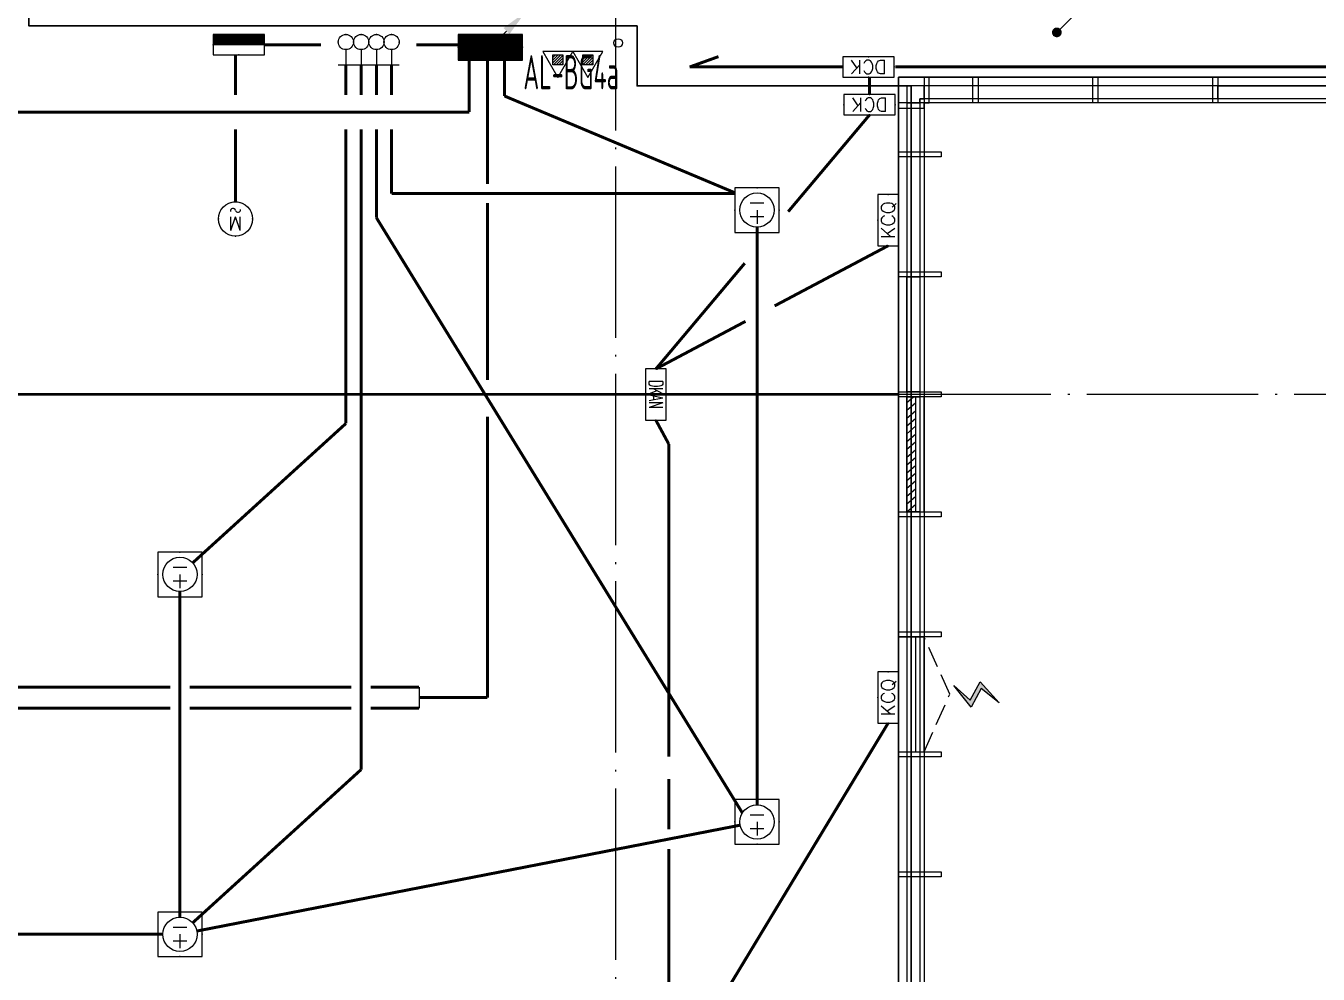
# Model space of a CAD drawing. Extents: x -292644 to 263613, y -713695 to 491457.
# Drawn here: x 121672 to 136757, y 179834 to 190900 of the extents above; entities that cross this region are included whole.
import ezdxf
from ezdxf.enums import TextEntityAlignment as Align
from ezdxf.xclip import XClip

# ---------------------------------------------------------------- set-up
doc = ezdxf.new("R2010")
doc.units = 0
doc.header["$LTSCALE"] = 1000
doc.header["$MEASUREMENT"] = 0
for name, pattern in [('104-10 轴网$0$DOTE', [2.42, 2, -0.2, 0.02, -0.2]), ('8#楼幕墙$0$109-34 轴网$0$L1$0$$AUDIT_BAD_LTYPE1', [0]), ('8#楼幕墙$0$DASH', [0.35, 0.25, -0.1]), ('X-104 8#10#平面_t3$0$109-34 轴网$0$L1$0$$AUDIT_BAD_LTYPE1', [0]), ('X-104 8#10#平面_t3$0$DASH', [0.35, 0.25, -0.1])]:
    doc.linetypes.add(name, pattern=pattern)
doc.layers.get('0').update_dxf_attribs({"linetype": 'CONTINUOUS'})
doc.layers.get('Defpoints').update_dxf_attribs({"linetype": 'CONTINUOUS'})
for name, color, linetype in [('104-10 轴网$0$A_AXIS-轴线', 36, '104-10 轴网$0$DOTE'), ('8#楼幕墙$0$04-电动窗', 1, 'CONTINUOUS'), ('8#楼幕墙$0$A-C_玻璃幕墙', 140, 'CONTINUOUS'), ('8#楼幕墙$0$A-TECH_结构', 21, 'CONTINUOUS'), ('DIM-箱柜', 3, 'CONTINUOUS'), ('EQUIP-动力', 3, 'CONTINUOUS'), ('EQUIP-照明', 3, 'CONTINUOUS'), ('EQUIP-箱柜', 3, 'CONTINUOUS'), ('LWIRE', 4, 'CONTINUOUS'), ('WIRE-照明', 1, 'CONTINUOUS'), ('X-104 8#10#平面_t3$0$A-O_分水线', 127, 'CONTINUOUS'), ('X-104 8#10#平面_t3$0$A-SUR_看线', 231, 'CONTINUOUS'), ('X-104 8#10#平面_t3$0$A-TECH_结构', 21, 'CONTINUOUS'), ('X-104 8#10#平面_t3$0$水-消火栓', 41, 'CONTINUOUS')]:
    doc.layers.add(name, color=color, linetype=linetype)
doc.layers.add('X-104 8#10#平面_t3$0$000套内', color=226, linetype='CONTINUOUS', lineweight=30, plot=False)
doc.layers.get('X-104 8#10#平面_t3$0$A-O_分水线').off()
doc.styles.add('_TCH_LABEL', font='COMPLEX', dxfattribs={"bigfont": 'GBCBIG'})
doc.styles.add('_TEL_DIM', font='SIMPLEX', dxfattribs={"width": 0.8, "height": 3.5, "bigfont": 'HZTXT'})
doc.styles.get("Standard").update_dxf_attribs({"font": 'gbenor.shx', "bigfont": 'gbcbig.shx'})

# ---------------------------------------------------------------- blocks, each defined once
blk = doc.blocks.new('104-10 轴网')
at = {"layer": '104-10 轴网$0$A_AXIS-轴线', "linetype": '104-10 轴网$0$DOTE'}
for p, q in [((137230, 40100), (137230, -6500)), ((168930, 8400), (113930, 8400))]:
    blk.add_line(p, q, dxfattribs=at)
blk = doc.blocks.new('X-104 8#10#平面_t3$0$fdhggh')
at = {"layer": 'X-104 8#10#平面_t3$0$A-TECH_结构', "linetype": 'X-104 8#10#平面_t3$0$109-34 轴网$0$L1$0$$AUDIT_BAD_LTYPE1'}
blk.add_lwpolyline([(27100, 194500), (42500, 194500), (42500, 216500), (24700, 216500), (24700, 215100), (13500, 215100), (13500, 208400), (13500, 208400), (13500, 203250), (8750, 203250), (8750, 206500), (8750, 206500), (8750, 206700), (-3300, 206700), (-3300, 188900), (-1900, 188900), (-1900, 177700), (20100, 177700), (20100, 190300), (27100, 190300)], close=True, dxfattribs=at)
blk = doc.blocks.new('8#楼幕墙$0$ii')
blk.add_lwpolyline([(-1340, 0), (0, 0), (0, -150), (-1340, -150)], close=True)
blk = doc.blocks.new('8#楼幕墙$0$$TCHSYS$WIN2D')
for p, q in [((-0.5, 0.5), (0.5, 0.5)), ((-0.5, 0.5), (-0.5, -0.5)), ((0.5, 0.5), (0.5, -0.5)), ((0.5, 0.167), (-0.5, 0.167)), ((0.5, -0.167), (-0.5, -0.167)), ((-0.5, -0.5), (0.5, -0.5))]:
    blk.add_line(p, q)
blk = doc.blocks.new('8#楼幕墙$0$开启扇')
at = {"layer": '8#楼幕墙$0$04-电动窗'}
h = blk.add_hatch(color=1, dxfattribs=at)
h.dxf.hatch_style = 1
h.paths.add_polyline_path([(771, 399), (600, 588), (817, 705), (569, 925), (738, 715), (521, 598)])
at = {"linetype": '8#楼幕墙$0$DASH'}
blk.add_lwpolyline([(0, 50), (670, 350), (1340, 50)], dxfattribs=at)
at = {"layer": '8#楼幕墙$0$04-电动窗', "color": 1}
blk.add_lwpolyline([(771, 399), (600, 588), (817, 705), (569, 925), (738, 715), (521, 598), (771, 399)], close=True, dxfattribs=at)
at = {"xscale": -1340, "yscale": 300, "zscale": 1340, "rotation": 180}
blk.add_blockref('8#楼幕墙$0$$TCHSYS$WIN2D', (670, -100), dxfattribs=at)
blk = doc.blocks.new('8#楼幕墙$0$$WINLIB2D$00000039')
at = {"color": 0}
for points in [[(-0.5, 0.5), (-0.5, -0.5)], [(0.5, 0.5), (-0.5, 0.5)], [(0.5, -0.5), (0.5, 0.5)], [(-0.5, 0.167), (0.5, 0.167)], [(-0.384, -0.167), (-0.448, 0.167)], [(-0.316, -0.167), (-0.38, 0.167)], [(-0.248, -0.167), (-0.312, 0.167)], [(-0.18, -0.167), (-0.244, 0.167)], [(-0.112, -0.167), (-0.176, 0.167)], [(-0.044, -0.167), (-0.108, 0.167)], [(0.024, -0.167), (-0.04, 0.167)], [(0.092, -0.167), (0.028, 0.167)], [(0.16, -0.167), (0.096, 0.167)], [(0.228, -0.167), (0.164, 0.167)], [(0.296, -0.167), (0.232, 0.167)], [(0.364, -0.167), (0.3, 0.167)], [(0.432, -0.167), (0.368, 0.167)], [(0.5, -0.167), (0.436, 0.167)], [(-0.452, -0.167), (-0.5, 0.084)], [(-0.5, -0.167), (0.5, -0.167)], [(0.5, -0.5), (-0.5, -0.5)]]:
    blk.add_lwpolyline(points, dxfattribs=at)
blk = doc.blocks.new('8#楼幕墙$0$A$C13E80662')
for points in [[(150, 150), (150, 200), (0, 200), (0, 0), (150, 0)], [(150, 0), (200, 0), (200, 150), (150, 150)]]:
    blk.add_lwpolyline(points)
blk = doc.blocks.new('8#楼幕墙')
at = {"layer": '8#楼幕墙$0$A-C_玻璃幕墙'}
for points in [[(7600, 207000), (7600, 208400), (13200, 208400), (13200, 215400), (24400, 215400), (24400, 216800), (42800, 216800), (42800, 194200), (27400, 194200), (27400, 190000), (20400, 190000), (20400, 177400), (-2200, 177400), (-2200, 188600), (-3600, 188600), (-3600, 207000)], [(7650, 206950), (7650, 208350), (13250, 208350), (13250, 215350), (24450, 215350), (24450, 216750), (42750, 216750), (42750, 194250), (27350, 194250), (27350, 190050), (20350, 190050), (20350, 177450), (-2150, 177450), (-2150, 188650), (-3550, 188650), (-3550, 206950)], [(7800, 206800), (7800, 208200), (13400, 208200), (13400, 215200), (24600, 215200), (24600, 216600), (42600, 216600), (42600, 194400), (27200, 194400), (27200, 190200), (20200, 190200), (20200, 177600), (-2000, 177600), (-2000, 188800), (-3400, 188800), (-3400, 206800)], [(20400, 190000), (20460, 190000), (20460, 190300), (20400, 190300)], [(20970, 190300), (21030, 190300), (21030, 190000), (20970, 190000)], [(22370, 190300), (22430, 190300), (22430, 190000), (22370, 190000)], [(23770, 190300), (23830, 190300), (23830, 190000), (23770, 190000)], [(20400, 189940), (20400, 190000), (20100, 190000), (20100, 189940)], [(20100, 189370), (20100, 189430), (20600, 189430), (20600, 189370)], [(20100, 187970), (20100, 188030), (20600, 188030), (20600, 187970)], [(20100, 186570), (20100, 186630), (20600, 186630), (20600, 186570)], [(20100, 185170), (20100, 185230), (20600, 185230), (20600, 185170)], [(20100, 183770), (20100, 183830), (20600, 183830), (20600, 183770)], [(20100, 182370), (20100, 182430), (20600, 182430), (20600, 182370)], [(20100, 180970), (20100, 181030), (20600, 181030), (20600, 180970)]]:
    blk.add_lwpolyline(points, close=True, dxfattribs=at)
at = {"layer": '8#楼幕墙$0$A-TECH_结构'}
blk.add_lwpolyline([(7900, 206700), (7900, 208100), (13500, 208100), (13500, 215100), (24700, 215100), (24700, 216500), (42500, 216500), (42500, 194500), (27100, 194500), (27100, 190300), (20100, 190300), (20100, 177700), (-1900, 177700), (-1900, 188900), (-3300, 188900), (-3300, 206700)], close=True, dxfattribs=at)
at = {"layer": '8#楼幕墙$0$A-C_玻璃幕墙'}
for name, p, rotation in [('8#楼幕墙$0$A$C13E80662', (20200, 190200), 270), ('8#楼幕墙$0$ii', (23830, 190050), 180), ('8#楼幕墙$0$ii', (20350, 186630), 270)]:
    blk.add_blockref(name, p, dxfattribs=dict(at, rotation=rotation))
at = {"layer": '8#楼幕墙$0$A-C_玻璃幕墙', "linetype": '8#楼幕墙$0$109-34 轴网$0$L1$0$$AUDIT_BAD_LTYPE1', "rotation": 270}
blk.add_blockref('8#楼幕墙$0$ii', (20350, 185230), dxfattribs=at)
at = {"layer": '8#楼幕墙$0$A-C_玻璃幕墙', "linetype": '8#楼幕墙$0$109-34 轴网$0$L1$0$$AUDIT_BAD_LTYPE1', "xscale": -1, "rotation": 270}
blk.add_blockref('8#楼幕墙$0$开启扇', (20350, 182430), dxfattribs=at)
at = {"layer": 'Defpoints', "color": 2, "linetype": '8#楼幕墙$0$109-34 轴网$0$L1$0$$AUDIT_BAD_LTYPE1', "xscale": 1340, "yscale": 300.0000000000001, "zscale": -1340, "rotation": 270}
blk.add_blockref('8#楼幕墙$0$$WINLIB2D$00000039', (20250, 185900), dxfattribs=at)
blk = doc.blocks.new('X-104 8#10#平面_t3$0$$TWTSYS$00000546')
h = blk.add_hatch()
h.set_pattern_fill('ANSI31', color=256, scale=200, style=0)
h.set_pattern_definition([(45, (-38543.802, -6670.83), (-17.67767, 17.67767), [])])
h.paths.add_polyline_path([(-65, 174), (65, 174), (65, 44), (-65, 44)])
for points in [[(0, 344), (-198, 0), (198, 0)], [(-65, 174), (65, 174), (65, 44), (-65, 44)]]:
    blk.add_lwpolyline(points, close=True)
blk = doc.blocks.new('X-104 8#10#平面_t3$0$A$C46662BA1')
at = {"layer": 'X-104 8#10#平面_t3$0$水-消火栓'}
blk.add_circle((128587, 190700), 50, dxfattribs=at)
at = {"layer": 'X-104 8#10#平面_t3$0$水-消火栓', "xscale": 0.88, "yscale": 0.88, "zscale": 0.88, "rotation": 179.9999999999992}
for p in [(127882, 190600), (128232, 190600)]:
    blk.add_blockref('X-104 8#10#平面_t3$0$$TWTSYS$00000546', p, dxfattribs=at)
blk = doc.blocks.new('X-104 8#10#平面_t3')
at = {"layer": 'X-104 8#10#平面_t3$0$000套内'}
blk.add_lwpolyline([(108307, 188750), (108307, 190300), (108307, 195650), (108307, 195650), (108307, 206850), (120407, 206850), (120407, 203050), (120057, 203050), (120057, 200250), (121707, 200250), (121707, 190900), (128807, 190900), (128807, 190200), (132007, 190200), (132007, 177550), (120807, 177550), (120807, 177550), (109707, 177550), (109707, 188750), (108307, 188750)], dxfattribs=at)
at = {"layer": 'X-104 8#10#平面_t3$0$A-SUR_看线', "linetype": 'X-104 8#10#平面_t3$0$DASH', "ltscale": 2, "const_width": 30}
blk.add_lwpolyline([(131857, 186600), (109857, 186600)], dxfattribs=at)
at = {"linetype": 'X-104 8#10#平面_t3$0$109-34 轴网$0$L1$0$$AUDIT_BAD_LTYPE1'}
ref = blk.add_blockref('8#楼幕墙', (111757, 0), dxfattribs=at)
XClip(ref).set_block_clipping_path([(-18549.9999999995, -12899.9999999999), (65550.0000000003, 284100.0000000003)])
blk.add_blockref('X-104 8#10#平面_t3$0$fdhggh', (111757, 0), dxfattribs=at)
ref = blk.add_blockref('104-10 轴网', (-8673, 178200), dxfattribs=at)
XClip(ref).set_block_clipping_path([(104379.5977508624, -11900), (178479.5977508624, 45500)])
at = {"layer": 'X-104 8#10#平面_t3$0$A-O_分水线', "linetype": 'X-104 8#10#平面_t3$0$109-34 轴网$0$L1$0$$AUDIT_BAD_LTYPE1'}
blk.add_blockref('X-104 8#10#平面_t3$0$A$C46662BA1', (0, 0), dxfattribs=at)
blk = doc.blocks.new('*X9')
at = {"color": 0}
for p, q in [((-250, 33), (-83, 200)), ((-250, 68), (-118, 200)), ((-250, 104), (-154, 200)), ((-250, 139), (-189, 200)), ((-250, 174), (-224, 200)), ((-247, 0), (-47, 200)), ((-212, 0), (-12, 200)), ((-177, 0), (23, 200)), ((-141, 0), (59, 200)), ((-106, 0), (94, 200)), ((-71, 0), (129, 200)), ((-35, 0), (165, 200)), ((0, 0), (200, 200)), ((35, 0), (235, 200)), ((71, 0), (250, 179)), ((106, 0), (250, 144)), ((141, 0), (250, 109)), ((177, 0), (250, 73)), ((212, 0), (250, 38)), ((247, 0), (250, 3))]:
    blk.add_line(p, q, dxfattribs=at)
blk = doc.blocks.new('$equip$00001421')
for p, q in [((0.75, 0.6), (-0.75, 0.6)), ((-0.75, 0.6), (-0.75, 0)), ((0.75, 0), (0.75, 0.6)), ((-0.75, 0), (0.75, 0))]:
    blk.add_line(p, q)
at = {"const_width": 0.6}
blk.add_lwpolyline([(-0.75, 0.3), (0.75, 0.3)], dxfattribs=at)
for p in [(0, 0.6), (-0.75, 0.3), (0, 0), (0.75, 0.3)]:
    blk.add_point(p)
at = {"xscale": 0.00300000000061118, "yscale": 0.00300000000061118, "zscale": 0.00300000000061118}
blk.add_blockref('*X9', (0, 0), dxfattribs=at)
at = {"style": '_TCH_LABEL', "flags": 9}
blk.add_attdef('A', (0, 0), '', height=0.00002, dxfattribs=at)
blk = doc.blocks.new('$TelecSys$00000081')
for p, q in [((0.104, 0.104), (0.104, 0.104)), ((-0.104, -0.104), (-0.104, -0.104)), ((-1.15, -1.15), (-0.55, -0.55))]:
    blk.add_line(p, q)
at = {"const_width": 0.142}
blk.add_lwpolyline([(0.071, 0, 1), (-0.071, 0, 1)], format="xyb", close=True, dxfattribs=at)
blk.add_solid([(-0.62, -0.48), (-0.48, -0.62), (-0.1, -0.1)])
at = {"width": 0.8, "flags": 9}
blk.add_attdef('A', (0, 0), '', height=0.00002, rotation=180, dxfattribs=at)
blk = doc.blocks.new('$equip$00002672')
for p, q in [((0.222, 0.889), (-0.222, 0.889)), ((0, 0.444), (0, 0.889))]:
    blk.add_line(p, q)
blk.add_circle((0, 0.222), 0.222)
for p in [(0, 0.889), (-0.222, 0.222), (0, 0), (0.222, 0.222)]:
    blk.add_point(p)
at = {"color": 7, "style": '_TEL_DIM', "flags": 1}
for tag in ['A', 'REMARK']:
    blk.add_attdef(tag, text='', height=0.00002, dxfattribs=at).set_placement((0, 0), align=Align.MIDDLE_CENTER)
blk = doc.blocks.new('$equip$00001344')
for p, q in [((0.65, 0.65), (-0.65, 0.65)), ((-0.65, 0.65), (-0.65, -0.65)), ((0, 0), (0, 0.4)), ((0.65, -0.65), (0.65, 0.65)), ((-0.2, 0.2), (0.2, 0.2)), ((-0.2, -0.2), (0.2, -0.2)), ((-0.65, -0.65), (0.65, -0.65))]:
    blk.add_line(p, q)
blk.add_circle((0, 0), 0.5)
for p in [(0, 0.65), (-0.65, 0), (0.65, 0), (0, -0.65)]:
    blk.add_point(p)
at = {"flags": 9}
blk.add_attdef('A', (0, 0), '', height=0.00002, dxfattribs=at)
blk = doc.blocks.new('$equip_U$00000229(HT0843)')
at = {"color": 3, "const_width": 0.025}
blk.add_lwpolyline([(-0.5, 0, 0.414214), (0, -0.5, 0.414214), (0.5, 0, 0.414214), (0, 0.5, 0.414214), (-0.5, 0, -1)], format="xyb", dxfattribs=at)
at = {"color": 3}
blk.add_circle((0, 0), 0.5, dxfattribs=at)
at = {"color": 7}
for centre, radius, start, end in [((-0.073, -0.273), 0.0768, 17.2272, 184.2164), ((0.073, -0.227), 0.0769, 197.2591, 5.1179)]:
    blk.add_arc(centre, radius, start, end, dxfattribs=at)
for p in [(0, 0.5), (-0.5, 0), (0, 0), (0.5, 0), (0, -0.5)]:
    blk.add_point(p)
at = {"color": 7, "style": '_TEL_DIM'}
blk.add_attdef('$TEXT$', text='', height=0.4, dxfattribs=at).set_placement((0.001, 0.137), align=Align.MIDDLE_CENTER)
at = {"color": 7, "style": '_TEL_DIM', "flags": 1}
blk.add_attdef('A', text='', height=0.000025, dxfattribs=at).set_placement((0, 0), align=Align.MIDDLE_CENTER)
blk = doc.blocks.new('*X16')
at = {"color": 0}
for p, q in [((-250, 33), (-183, 100)), ((-250, 68), (-218, 100)), ((-247, 0), (-147, 100)), ((-212, 0), (-112, 100)), ((-177, 0), (-77, 100)), ((-141, 0), (-41, 100)), ((-106, 0), (-6, 100)), ((-71, 0), (29, 100)), ((-35, 0), (65, 100)), ((0, 0), (100, 100)), ((35, 0), (135, 100)), ((71, 0), (171, 100)), ((106, 0), (206, 100)), ((141, 0), (241, 100)), ((177, 0), (250, 73)), ((212, 0), (250, 38)), ((247, 0), (250, 3))]:
    blk.add_line(p, q, dxfattribs=at)
blk = doc.blocks.new('$equip$00001414')
for p, q in [((0.75, 0.6), (-0.75, 0.6)), ((-0.75, 0.6), (-0.75, 0)), ((0.75, 0), (0.75, 0.6)), ((-0.75, 0.3), (0.75, 0.3)), ((-0.75, 0), (0.75, 0))]:
    blk.add_line(p, q)
at = {"const_width": 0.3}
blk.add_lwpolyline([(-0.75, 0.15), (0.75, 0.15)], dxfattribs=at)
for p in [(0, 0.6), (-0.75, 0.3), (0, 0), (0.75, 0.3)]:
    blk.add_point(p)
at = {"xscale": 0.00300000000061118, "yscale": 0.00300000000061118, "zscale": 0.00300000000061118}
blk.add_blockref('*X16', (0, 0), dxfattribs=at)
at = {"style": '_TCH_LABEL', "flags": 9}
blk.add_attdef('A', (0, 0), '', height=0.00002, dxfattribs=at)
blk = doc.blocks.new('$TelecSys$00000079')
for p, q in [((0.7, 0.7), (0, 0)), ((0.104, 0.104), (0.104, 0.104)), ((-0.104, -0.104), (-0.104, -0.104))]:
    blk.add_line(p, q)
at = {"const_width": 0.142}
blk.add_lwpolyline([(-0.071, 0, 1), (0.071, 0, 1)], format="xyb", close=True, dxfattribs=at)
blk.add_solid([(0.63, 0.77), (0.77, 0.63), (1.15, 1.15)])
at = {"width": 0.8, "flags": 9}
blk.add_attdef('A', (0, 0), '', height=0.00002, dxfattribs=at)
blk = doc.blocks.new('$equip$00001816')
for p, q in [((0.75, 0.6), (-0.75, 0.6)), ((-0.75, 0.6), (-0.75, 0)), ((0.75, 0), (0.75, 0.6)), ((-0.75, 0), (0.75, 0))]:
    blk.add_line(p, q)
for p in [(0, 0.6), (-0.75, 0.3), (0, 0), (0.75, 0.3)]:
    blk.add_point(p)
at = {"color": 7, "style": '_TEL_DIM'}
blk.add_attdef('$TEXT$', text='', height=0.4, dxfattribs=at).set_placement((0, 0.3), align=Align.MIDDLE_CENTER)
at = {"color": 7, "style": '_TEL_DIM', "flags": 1}
blk.add_attdef('A', text='', height=0.00002, dxfattribs=at).set_placement((0, 0), align=Align.MIDDLE_CENTER)

msp = doc.modelspace()

# ---------------------------------------------------------------- linework, layer by layer
at = {"layer": 'WIRE-照明', "linetype": 'Continuous'}
msp.add_line((126263, 183184), (126263, 182940), dxfattribs=at)
at = {"layer": 'WIRE-照明', "linetype": 'Continuous', "const_width": 35}
for points in [[(124458, 190680), (125119, 190680)], [(126230, 190680), (126763, 190680)], [(124119, 190093), (124119, 190560)], [(129421, 190420), (129757, 190541)], [(125408, 190444), (125408, 190093)], [(125586, 190444), (125586, 190093)], [(125764, 190444), (125764, 190093)], [(125941, 190444), (125941, 190093)], [(126848, 189893), (126848, 190500)], [(127060, 190500), (127060, 189056)], [(131220, 190420), (129421, 190420)], [(131820, 190420), (138673, 190420)], [(131520, 190300), (131520, 190100)], [(126848, 189893), (120157, 189893)], [(130571, 188732), (131520, 189860)], [(124119, 188847), (124119, 189693)], [(125408, 189693), (125408, 186260)], [(125586, 189693), (125586, 182222)], [(125764, 189693), (125764, 188661)], [(125941, 189693), (125941, 188943)], [(125941, 188943), (129947, 188943)], [(127060, 188831), (127060, 186769)], [(125764, 188661), (130036, 181716)], [(130412, 187632), (131737, 188334)], [(129027, 186897), (130064, 188130)], [(129027, 186897), (130073, 187452)], [(127060, 186339), (127060, 183062)], [(129177, 186020), (129027, 186297)], [(125408, 186260), (123619, 184633)], [(129177, 182374), (129177, 186020)], [(123471, 184299), (123471, 180499)], [(117084, 183184), (123358, 183184)], [(123583, 183184), (125473, 183184)], [(125698, 183184), (126263, 183184)], [(126263, 183062), (127060, 183062)], [(123358, 182940), (120758, 182940)], [(125473, 182940), (123583, 182940)], [(126263, 182940), (125698, 182940)], [(131737, 182763), (129177, 178525)], [(125586, 182222), (123619, 180433)], [(129177, 181525), (129177, 182110)], [(123667, 180337), (130011, 181573)], [(129177, 178525), (129177, 181296)], [(123271, 180299), (117171, 180299)]]:
    msp.add_lwpolyline(points, dxfattribs=at)
at = {"layer": 'WIRE-照明', "linetype": 'Continuous', "const_width": 35, "elevation": 2500}
for points in [[(127258, 190082), (127258, 190500)], [(129947, 188953), (127258, 190082)], [(130207, 188550), (130207, 181811)]]:
    msp.add_lwpolyline(points, dxfattribs=at)

# ---------------------------------------------------------------- block references
msp.add_blockref('X-104 8#10#平面_t3', (0, 0))
at = {"layer": 'EQUIP-动力', "xscale": 400, "yscale": 400, "zscale": 400}
for name, p, rotation, values in [('$equip$00001816', (131507, 190540), 180, {'$TEXT$': 'DCK'}), ('$equip$00001816', (131520, 190100), 180, {'$TEXT$': 'DCK'}), ('$equip$00001816', (131857, 188634), 89.99999999999999, {'$TEXT$': 'KCQ'}), ('$equip_U$00000229(HT0843)', (124119, 188647), 180, {'$TEXT$': 'M'}), ('$equip$00001816', (131857, 183063), 89.99999999999999, {'$TEXT$': 'KCQ'})]:
    msp.add_blockref(name, p, dxfattribs=dict(at, rotation=rotation)).add_auto_attribs(values)
at = {"layer": 'EQUIP-动力', "xscale": 400, "yscale": 400, "zscale": 400, "rotation": 180}
for p in [(130207, 188750, 2500), (123471, 184499), (130207, 181611, 2500), (123471, 180299)]:
    msp.add_blockref('$equip$00001344', p, dxfattribs=at)
at = {"layer": 'EQUIP-动力'}
ref = msp.add_blockref('$equip$00001816', (128907, 186597), dxfattribs=dict(at, xscale=400, yscale=400, zscale=400, rotation=270))
ref.add_attrib('$TEXT$', 'DKAN', dxfattribs={"layer": '0', "color": 7, "height": 160, "rotation": 270, "style": '_TEL_DIM', "width": 0.6}).set_placement((129027, 186597), align=Align.MIDDLE_CENTER)
at = {"layer": 'EQUIP-照明', "xscale": 400, "yscale": 400, "zscale": 400, "rotation": 180}
for p in [(125408, 190800), (125586, 190800), (125764, 190800), (125941, 190800)]:
    msp.add_blockref('$equip$00002672', p, dxfattribs=at)
at = {"layer": 'EQUIP-箱柜', "rotation": 180}
for name, p, xscale, yscale, zscale in [('$equip$00001414', (124158, 190800), 400, 400, 400), ('$equip$00001421', (127095, 190800), 500, 500, 500)]:
    msp.add_blockref(name, p, dxfattribs=dict(at, xscale=xscale, yscale=yscale, zscale=zscale))
at = {"layer": 'LWIRE'}
for name, p, xscale, yscale, zscale in [('$TelecSys$00000079', (133707, 190824), 400, 400, 400), ('$TelecSys$00000081', (127557, 191114), 500, 500, 500)]:
    msp.add_blockref(name, p, dxfattribs=dict(at, xscale=xscale, yscale=yscale, zscale=zscale))

# ---------------------------------------------------------------- texts
at = {"layer": 'DIM-箱柜', "width": 0.6}
msp.add_text('AL-BG4a', height=400, dxfattribs=at).set_placement((127480, 190159))

doc.saveas('drawing.dxf')
